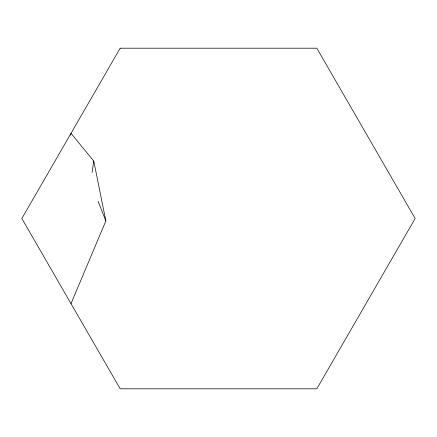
<?xml version="1.0" encoding="UTF-8"?>
<svg xmlns="http://www.w3.org/2000/svg" width="437" height="437" viewBox="0 0 437 437"><rect width="100%" height="100%" fill="white"/><g stroke="black" fill="none" stroke-linecap="round" stroke-linejoin="round"><path stroke-width="0.66" d="M92.087 172.489L93.775 161.089L71.013 133.351L70.466 135.323M71.013 303.649L105.863 220.909L93.775 161.089M98.106 201.413L105.863 220.909M120.175 48.196L21.85 218.5L120.175 388.804L316.825 388.804L415.15 218.5L316.825 48.196L120.175 48.196"/></g></svg>
